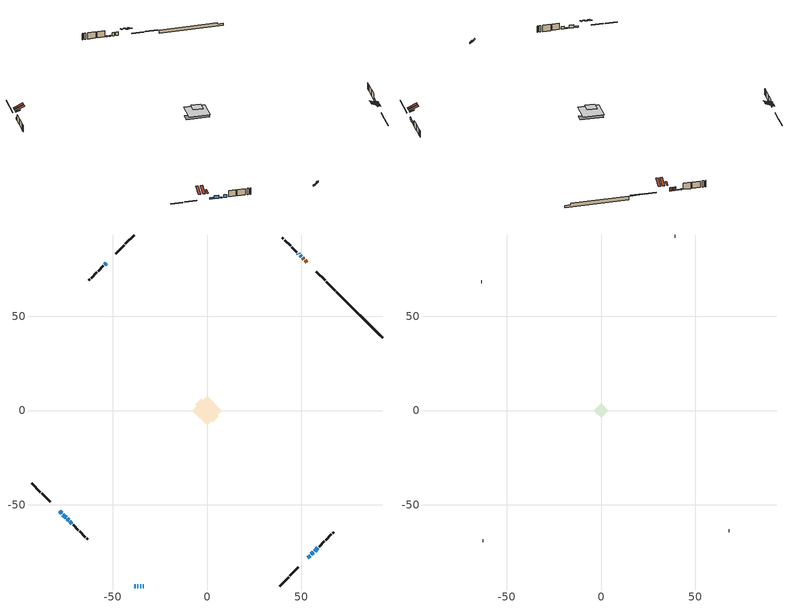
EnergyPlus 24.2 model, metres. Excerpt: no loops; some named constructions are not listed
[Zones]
conditioned space
 floor adiabatic (AdiabaticFloorConstruction): -7.94,0 0,7.94 7.94,0 0,-7.94 z1.68
 floor foundation (Slab1 construction): -6.11,2.93 -2.93,6.11 6.11,-2.93 2.93,-6.11 z-1.52
 wall outside (RimJoist1 construction): 38.58,-93.13 43.29,-88.42 / -93.13,-38.58 -88.42,-43.29 / -38.58,93.13 -43.29,88.42 / 68.05,63.66 63.33,68.38 z0.46:0.76
 wall outside (RimJoist2 construction): 43.95,-87.76 48.53,-83.18 / -87.76,-43.95 -83.18,-48.53 / -43.95,87.76 -48.53,83.18 / 62.68,69.03 58.1,73.61 z0.46:0.76
 wall outside (AdiabaticWallConstruction 1): 53.04,78.67 52.08,79.63 / 51.42,80.29 50.71,81 z0.46:2.49
 wall outside (AdiabaticWallConstruction): 53.58,-78.13 54.73,-76.98 / 55.39,-76.32 56.47,-75.24 / -72.82,-58.89 -71.66,-60.05 / 57.13,-74.59 58.85,-72.86 z0.46:1.98; -78.13,-53.58 -77.09,-54.63 z0.46:1.3; -38.58,-93.13 -37.81,-93.13 z0.46:1.38; -36.89,-93.13 -36.43,-93.13 / 48.71,83 48.39,83.32 z0.46:1.07; -76.43,-55.28 -74.81,-56.9 z0.46:2.16; -53.58,78.13 -54.34,77.37 / -35.5,-93.13 -35,-93.13 z0.46:1.68; 50.05,81.66 49.37,82.34 / -74.16,-57.55 -73.47,-58.24 z0.46:0.84; -34.07,-93.13 -33.57,-93.13 z0.46:1.35
 wall outside (Wall1 construction): 59.51,-72.2 62.26,-69.45 / -71.01,-60.7 -68.26,-63.46 / -54.99,76.72 -57.75,73.96 / 47.73,83.98 44.98,86.73 z0.46:4.12
 wall outside (Wall2 construction): 62.92,-68.79 66,-65.71 / -67.6,-64.11 -64.52,-67.19 / -58.4,73.31 -61.48,70.23 / 44.32,87.39 41.24,90.47 z0.46:4.12
 wall outside (Wall3 construction): 66.65,-65.06 67.21,-64.5 / -63.86,-67.85 -63.3,-68.41 / -62.14,69.57 -62.7,69.01 / 40.59,91.12 40.03,91.68 z0.46:4.12
 wall foundation (FoundationWall1 construction): 68.71,63,-1.52 68.71,63,0.46 90.69,41.02,0.46 90.69,41.02,-0.35 93.13,38.58,-0.35 93.13,38.58,-1.52
 window (WindowConstruction): 53.58,-78.13 54.73,-76.98 z0.46:1.98
 window (WindowConstruction 4): -78.13,-53.58 -77.09,-54.62 z0.46:1.3
 window (WindowConstruction 5): -38.58,-93.13 -37.82,-93.13 z0.46:1.37
 window (WindowConstruction 6): -36.89,-93.13 -36.43,-93.13 z0.46:1.07
 window (WindowConstruction 7): 55.39,-76.32 56.47,-75.24 z0.46:1.98
 window (WindowConstruction 8): -76.43,-55.28 -74.81,-56.9 z0.46:2.16
 window (WindowConstruction 9): -53.58,78.13 -54.34,77.37 z0.46:1.68
 window (WindowConstruction 12): 50.05,81.66 49.37,82.34 z0.46:0.84
 window (WindowConstruction 13): -74.16,-57.55 -73.47,-58.24 z0.46:0.84
 window (WindowConstruction 1): -72.82,-58.89 -71.67,-60.05 z0.46:1.98
 window (WindowConstruction 10): -35.5,-93.13 -35,-93.13 z0.46:1.68
 window (WindowConstruction 11): -34.07,-93.13 -33.57,-93.13 z0.46:1.35
 window (WindowConstruction 2): 48.71,83 48.39,83.32 z0.46:1.07
 window (WindowConstruction 3): 57.13,-74.58 58.85,-72.86 z0.46:1.98
 door (Door): 53.04,78.67 52.08,79.63 z0.46:2.49
 door (Door 1): 51.42,80.29 50.71,81 z0.46:2.49
 ceiling adiabatic (AdiabaticFloorConstruction): 0,-7.94 7.94,0 0,7.94 -7.94,0 z1.68
 roof outside (Roof2 construction): 51.81,-79.9,4.12 48.14,-76.23,6.28 47.14,-77.22,6.28 50.82,-80.9,4.12; -79.9,-51.81,4.12 -76.23,-48.14,6.28 -77.22,-47.14,6.28 -80.9,-50.82,4.12; -51.81,79.9,4.12 -48.14,76.23,6.28 -47.14,77.22,6.28 -50.82,80.9,4.12; 54.82,76.89,4.12 51.14,73.22,6.28 52.14,72.23,6.28 55.81,75.9,4.12
 roof outside (Roof3 construction): 52.93,-78.78,4.12 51.18,-77.04,4.94 50.72,-77.5,4.94 52.47,-79.24,4.12; -78.78,-52.93,4.12 -77.04,-51.18,4.94 -77.5,-50.72,4.94 -79.24,-52.47,4.12; -52.93,78.78,4.12 -51.18,77.04,4.94 -50.72,77.5,4.94 -52.47,79.24,4.12; 53.7,78.01,4.12 51.96,76.27,4.94 52.42,75.81,4.94 54.16,77.55,4.12
attic - vented
 floor to conditioned space (Floor1 construction Reversed): -3.74,0 0,3.74 3.74,0 0,-3.74 z4.12
 wall outside (Wall4 construction): 67.87,-63.84 68.01,-63.7 / -62.65,-69.06 -62.51,-69.2 / -63.36,68.35 -63.49,68.22 / 39.37,92.34 39.23,92.48 z0.46:4.12
 roof outside (Roof1 construction): 50.16,-81.55,4.12 46.56,-77.96,6.24 45.59,-78.93,6.24 49.19,-82.53,4.12; -81.55,-50.16,4.12 -77.96,-46.56,6.24 -78.93,-45.59,6.24 -82.53,-49.19,4.12; -50.16,81.55,4.12 -46.56,77.96,6.24 -45.59,78.93,6.24 -49.19,82.53,4.12; 56.47,75.24,4.12 52.87,71.65,6.24 53.85,70.67,6.24 57.44,74.27,4.12
[Material] Roughness=Rough; Thermal Absorptance=0.9
Name | Thickness {m} | Conductivity {W/m-K} | Density {kg/m3} | Specific Heat {J/kg-K} | Solar Absorptance | Visible Absorptance
ceiling stud and cavity | 0.1397 | 0.10883 | 65.682 | 1177.47 | 0.7 | 0.7
gypsum board | 0.0127 | 0.160291 | 801 | 837.4 | 0.6 | 0.6
[Construction]
Floor1 construction: ceiling stud and cavity, gypsum board
[EnergyManagementSystem:Program]
furnace_supply_fan_disaggregate_program: Set furnace_supply_fan_primary_htg = 0; If furnace_htg_coil_s > 0; Set furnace_supply_fan_primary_htg = furnace_supply_fan_s; EndIf
infil_program: Set p_m = 0.14; Set p_s = 0.22; Set s_m = 270; Set s_s = 370; Set z_m = 9.99744; Set z_s = 3.8523738865842057; Set f_t = (((s_m/z_m)^p_m)*((z_s/s_s)^p_s)); Set Tdiff = tin_s-tout_s; Set dT = @Abs Tdiff; Set c = 0.0705; Set Cs = 0.0844; Set Cw = 0.1502; Set n = 0.65; Set sft = (f_t*0.54); Set temp1 = ((c*Cw)*((sft*site_vw_s)^(2*n)))^2; Set Qinf = (((c*Cs*(dT^n))^2)+temp1)^0.5; Set Qinf = (@Max Qinf 0); Set mech_vent_house_fan_sensible_load_act = 0.0; Set mech_vent_house_fan_latent_load_act = 0.0; Set OASupInPb = out_pb_s; Set OASupInTemp = tout_s; Set OASupInW = out_wt_s; Set OASupRho = (@RhoAirFnPbTdbW OASupInPb OASupInTemp OASupInW); Set OASupCp = (@CpAirFnW OASupInW); Set OASupInEnth = (@HFnTdbW OASupInTemp OASupInW); Set ZoneTemp = tin_s; Set ZoneW = win_s; Set ZoneCp = (@CpAirFnW ZoneW); Set ZoneAirEnth = (@HFnTdbW ZoneTemp ZoneW); Set mech_vent_house_fan_cfis_act = 0.0; Set QWHV_cfis_sup = 0.0; Set QWHV_cfis_suppl_sup = 0.0; Set QWHV_cfis_suppl_exh = 0.0; Set Qrange = 0; Set Qbath = 0; Set Qdryer = 0; Set Qdryer = Qdryer + 0.00308 * clothes_dryer_exhaust_0_sch_s; Set QWHV_sup = 0.0; Set QWHV_exh = 0.0; Set Qsupply = QWHV_sup + QWHV_cfis_sup + QWHV_cfis_suppl_sup; Set Qexhaust = Qrange + Qbath + Qdryer + QWHV_exh + QWHV_cfis_suppl_exh; Set Qfan = (@Max Qexhaust Qsupply); Set Qducts = 0; If Qducts < 0; Set Qsupply = Qsupply - Qducts; Else; Set Qexhaust = Qexhaust + Qducts; EndIf; Set Qfan_with_ducts = (@Max Qexhaust Qsupply); Set Qimb = (@Abs (Qsupply - Qexhaust)); If Qinf + Qimb > 0; Set Qtot = Qfan_with_ducts + (Qinf^2) / (Qinf + Qimb); Else; Set Qtot = Qfan_with_ducts; EndIf; Set Qinf_adj = Qtot - Qfan; Set infil_flow_act = Qinf_adj; Set infil_program_Qinf = Qinf_adj; Set infil_program_Qfan = Qfan; Set Qload = Qfan; Set Effectiveness_Sens = 0.0; Set Effectiveness_Lat = 0.0; Set Fan_MFR = Qload * OASupRho; Set ZoneInEnth = OASupInEnth; Set ZoneInTemp = OASupInTemp; Set FanTotalToCond = Fan_MFR * (ZoneInEnth - ZoneAirEnth); Set FanSensToCond = Fan_MFR * ZoneCp * (ZoneInTemp - ZoneTemp); Set FanLatToCond = FanTotalToCond - FanSensToCond; Set mech_vent_house_fan_sensible_load_act = mech_vent_house_fan_sensible_load_act + FanSensToCond; Set mech_vent_house_fan_latent_load_act = mech_vent_house_fan_latent_load_act + FanLatToCond
natural_vent_program: Set Tin = tin_s; Set Tout = tout_s; Set Wout = out_wt_s; Set Pbar = out_pb_s; Set Phiout = (@RhFnTdbWPb Tout Wout Pbar); Set MaxHR = 0.0115; Set Tnvsp = (htg_sp_s + clg_sp_s) / 2; Set NVavail = natural_vent_s; Set ClgSsnAvail = cool_season; Set Qnv = 0; Set Qwhf = 0; Set whole_house_fan_mix_act = 0; Set whole_house_fan_act = 0; If ((Wout < MaxHR) && (Tin > Tout) && (Tin > Tnvsp) && (ClgSsnAvail > 0)); Set WHF_Flow = 0; Set Adj = (Tin-Tnvsp)/(Tin-Tout); Set Adj = (@Min Adj 1); Set Adj = (@Max Adj 0); If (WHF_Flow > 0); Set Qwhf = WHF_Flow*Adj; Set whole_house_fan_mix_act = WHF_Flow*Adj; Set WHF_W = 0; Set whole_house_fan_act = WHF_W*Adj; ElseIf (NVavail > 0); Set NVArea = 0.0; Set Cs = 0.00014169240895113084; Set Cw = 2.786566536180926e-05; Set Tdiff = Tin-Tout; Set dT = (@Abs Tdiff); Set Vwind = site_vw_s; Set SGNV = NVArea*Adj*((((Cs*dT)+(Cw*(Vwind^2)))^0.5)/1000); Set MaxNV = 2.3055560763624965; Set Qnv = (@Min SGNV MaxNV); EndIf; EndIf; Set natural_vent_flow_act = Qnv; Set whole_house_fan_flow_act = Qwhf; Set natural_vent_program_Qnv = Qnv; Set natural_vent_program_Qwhf = Qwhf
total_airflows_program: Set total_infil_flow_rate = 0; Set total_mechvent_flow_rate = 0; Set total_natvent_flow_rate = 0; Set total_whf_flow_rate = 0; Set total_infil_flow_rate = total_infil_flow_rate + (infil_program_Qinf * 1); Set total_mechvent_flow_rate = total_mechvent_flow_rate + (infil_program_Qfan * 1); Set total_natvent_flow_rate = total_natvent_flow_rate + (natural_vent_program_Qnv * 1); Set total_whf_flow_rate = total_whf_flow_rate + (natural_vent_program_Qwhf * 1)
total_loads_program: Set loads_htg_tot = 0; Set loads_clg_tot = 0; If htg_load_cond > 0; Set loads_htg_tot = loads_htg_tot + (htg_load_cond - clg_load_cond) * 1.0; EndIf; Set loads_htg_tot = (@Max loads_htg_tot 0); If clg_load_cond > 0; Set loads_clg_tot = loads_clg_tot + (clg_load_cond - htg_load_cond) * 0.0; EndIf; Set loads_clg_tot = (@Max loads_clg_tot 0)
unit_heater_supply_fan_disaggregate_program: Set unit_heater_supply_fan_primary_htg = 0; If unit_heater_htg_coil_s > 0; Set unit_heater_supply_fan_primary_htg = unit_heater_supply_fan_s; EndIf
unmet_hours_program: Set htg_unmet_hours = 0; Set clg_unmet_hours = 0; Set unit_htg_unmet_hours = 0; If ((DayOfYear >= 1) && (DayOfYear <= 365)); Set unit_htg_unmet_hours = unit_htg_unmet_hours + conditioned_space_htg_unmet_s; If unit_htg_unmet_hours > htg_unmet_hours; Set htg_unmet_hours = unit_htg_unmet_hours; EndIf; EndIf
water_heater_EC_adj: If WarmupFlag == 0; Set dhw_e_cons = water_heater_energy + water_heater_on_cycle_parasitic + water_heater_off_cycle_parasitic; Set water_heater_ec_adj_act = 0.0 * dhw_e_cons / 1; EndIf
[EnergyManagementSystem:ProgramCallingManager]
component_loads_program_calling_manager: EndOfZoneTimestepAfterZoneReporting; component_loads_program
fridge_schedule_program_calling_manager: BeginZoneTimestepAfterInitHeatBalance; fridge_schedule_program
furnace_supply_fan_disaggregate_program_calling_manager: EndOfSystemTimestepBeforeHVACReporting; furnace_supply_fan_disaggregate_program
infil_program_calling_manager: BeginZoneTimestepAfterInitHeatBalance; infil_program
natural_vent_program_calling_manager: BeginZoneTimestepAfterInitHeatBalance; natural_vent_program
total_airflows_program_calling_manager: EndOfZoneTimestepAfterZoneReporting; total_airflows_program
total_loads_program_calling_manager: EndOfZoneTimestepAfterZoneReporting; total_loads_program
unit_heater_supply_fan_disaggregate_program_calling_manager: EndOfSystemTimestepBeforeHVACReporting; unit_heater_supply_fan_disaggregate_program
unmet_hours_program_calling_manager: EndOfZoneTimestepBeforeZoneReporting; unmet_hours_program
water_heater_EC_adj_ProgramManager: EndOfSystemTimestepBeforeHVACReporting; water_heater_EC_adj
[EnergyManagementSystem:OutputVariable] Type of Data in Variable=Summed
Name | EMS Variable | Update Frequency | EMS Program or Subroutine | Units
furnace supply fan disaggregate htg primary | furnace_supply_fan_primary_htg | SystemTimestep | furnace_supply_fan_disaggregate_program | J
unit heater supply fan disaggregate htg primary | unit_heater_supply_fan_primary_htg | SystemTimestep | unit_heater_supply_fan_disaggregate_program | J
loads_htg_tot_peakload_outvar; loads_htg_tot_annual_outvar; Energy Management System Output Variable 1; Energy Management System Output Variable 45 | loads_htg_tot | ZoneTimestep | total_loads_program | J
loads_clg_tot_peakload_outvar; loads_clg_tot_annual_outvar; Energy Management System Output Variable 2; Energy Management System Output Variable 46 | loads_clg_tot | ZoneTimestep | total_loads_program | J
htg_unmet_hours_annual_outvar; Energy Management System Output Variable 3 | htg_unmet_hours | ZoneTimestep | unmet_hours_program | hr
clg_unmet_hours_annual_outvar; Energy Management System Output Variable 4 | clg_unmet_hours | ZoneTimestep | unmet_hours_program | hr
loads_htg_roofs_annual_outvar; Energy Management System Output Variable 5 | loads_htg_roofs | ZoneTimestep | component_loads_program | J
loads_htg_ceilings_annual_outvar; Energy Management System Output Variable 6 | loads_htg_ceilings | ZoneTimestep | component_loads_program | J
loads_htg_walls_annual_outvar; Energy Management System Output Variable 7 | loads_htg_walls | ZoneTimestep | component_loads_program | J
loads_htg_rim_joists_annual_outvar; Energy Management System Output Variable 8 | loads_htg_rim_joists | ZoneTimestep | component_loads_program | J
loads_htg_foundation_walls_annual_outvar; Energy Management System Output Variable 9 | loads_htg_foundation_walls | ZoneTimestep | component_loads_program | J
loads_htg_doors_annual_outvar; Energy Management System Output Variable 10 | loads_htg_doors | ZoneTimestep | component_loads_program | J
loads_htg_windows_conduction_annual_outvar; Energy Management System Output Variable 11 | loads_htg_windows_conduction | ZoneTimestep | component_loads_program | J
loads_htg_windows_solar_annual_outvar; Energy Management System Output Variable 12 | loads_htg_windows_solar | ZoneTimestep | component_loads_program | J
loads_htg_skylights_conduction_annual_outvar; Energy Management System Output Variable 13 | loads_htg_skylights_conduction | ZoneTimestep | component_loads_program | J
loads_htg_skylights_solar_annual_outvar; Energy Management System Output Variable 14 | loads_htg_skylights_solar | ZoneTimestep | component_loads_program | J
loads_htg_floors_annual_outvar; Energy Management System Output Variable 15 | loads_htg_floors | ZoneTimestep | component_loads_program | J
loads_htg_slabs_annual_outvar; Energy Management System Output Variable 16 | loads_htg_slabs | ZoneTimestep | component_loads_program | J
loads_htg_internal_mass_annual_outvar; Energy Management System Output Variable 17 | loads_htg_internal_mass | ZoneTimestep | component_loads_program | J
loads_htg_infil_annual_outvar; Energy Management System Output Variable 18 | loads_htg_infil | ZoneTimestep | component_loads_program | J
loads_htg_natvent_annual_outvar; Energy Management System Output Variable 19 | loads_htg_natvent | ZoneTimestep | component_loads_program | J
loads_htg_mechvent_annual_outvar; Energy Management System Output Variable 20 | loads_htg_mechvent | ZoneTimestep | component_loads_program | J
loads_htg_whf_annual_outvar; Energy Management System Output Variable 21 | loads_htg_whf | ZoneTimestep | component_loads_program | J
loads_htg_ducts_annual_outvar; Energy Management System Output Variable 22 | loads_htg_ducts | ZoneTimestep | component_loads_program | J
loads_htg_intgains_annual_outvar; Energy Management System Output Variable 23 | loads_htg_intgains | ZoneTimestep | component_loads_program | J
loads_htg_lighting_annual_outvar; Energy Management System Output Variable 24 | loads_htg_lighting | ZoneTimestep | component_loads_program | J
loads_clg_roofs_annual_outvar; Energy Management System Output Variable 25 | loads_clg_roofs | ZoneTimestep | component_loads_program | J
loads_clg_ceilings_annual_outvar; Energy Management System Output Variable 26 | loads_clg_ceilings | ZoneTimestep | component_loads_program | J
loads_clg_walls_annual_outvar; Energy Management System Output Variable 27 | loads_clg_walls | ZoneTimestep | component_loads_program | J
loads_clg_rim_joists_annual_outvar; Energy Management System Output Variable 28 | loads_clg_rim_joists | ZoneTimestep | component_loads_program | J
loads_clg_foundation_walls_annual_outvar; Energy Management System Output Variable 29 | loads_clg_foundation_walls | ZoneTimestep | component_loads_program | J
loads_clg_doors_annual_outvar; Energy Management System Output Variable 30 | loads_clg_doors | ZoneTimestep | component_loads_program | J
loads_clg_windows_conduction_annual_outvar; Energy Management System Output Variable 31 | loads_clg_windows_conduction | ZoneTimestep | component_loads_program | J
loads_clg_windows_solar_annual_outvar; Energy Management System Output Variable 32 | loads_clg_windows_solar | ZoneTimestep | component_loads_program | J
loads_clg_skylights_conduction_annual_outvar; Energy Management System Output Variable 33 | loads_clg_skylights_conduction | ZoneTimestep | component_loads_program | J
loads_clg_skylights_solar_annual_outvar; Energy Management System Output Variable 34 | loads_clg_skylights_solar | ZoneTimestep | component_loads_program | J
loads_clg_floors_annual_outvar; Energy Management System Output Variable 35 | loads_clg_floors | ZoneTimestep | component_loads_program | J
loads_clg_slabs_annual_outvar; Energy Management System Output Variable 36 | loads_clg_slabs | ZoneTimestep | component_loads_program | J
loads_clg_internal_mass_annual_outvar; Energy Management System Output Variable 37 | loads_clg_internal_mass | ZoneTimestep | component_loads_program | J
loads_clg_infil_annual_outvar; Energy Management System Output Variable 38 | loads_clg_infil | ZoneTimestep | component_loads_program | J
loads_clg_natvent_annual_outvar; Energy Management System Output Variable 39 | loads_clg_natvent | ZoneTimestep | component_loads_program | J
loads_clg_mechvent_annual_outvar; Energy Management System Output Variable 40 | loads_clg_mechvent | ZoneTimestep | component_loads_program | J
loads_clg_whf_annual_outvar; Energy Management System Output Variable 41 | loads_clg_whf | ZoneTimestep | component_loads_program | J
loads_clg_ducts_annual_outvar; Energy Management System Output Variable 42 | loads_clg_ducts | ZoneTimestep | component_loads_program | J
loads_clg_intgains_annual_outvar; Energy Management System Output Variable 43 | loads_clg_intgains | ZoneTimestep | component_loads_program | J
loads_clg_lighting_annual_outvar; Energy Management System Output Variable 44 | loads_clg_lighting | ZoneTimestep | component_loads_program | J
[Schedule:Day:Interval]
interior lighting schedule day: No, 01:00, 0.108182, 04:00, 0.0901515, 05:00, 0.0991667, 06:00, 0.162273, 07:00, 0.270455, 08:00, 0.342576, 10:00, 0.369621, 11:00, 0.351591, 12:00, 0.333561, 13:00, 0.324545, 14:00, 0.31553, 15:00, 0.333561, 16:00, 0.369621, 17:00, 0.450758, 18:00, 0.585985, 19:00, 0.775303, 20:00, 0.955606, 21:00, 0.991667, 22:00, 0.712197, 23:00, 0.360606, 24:00, 0.162273
interior lighting schedule day 1: No, 01:00, 0.100909, 04:00, 0.0840909, 05:00, 0.0925, 06:00, 0.151364, 07:00, 0.252273, 08:00, 0.319545, 10:00, 0.344773, 11:00, 0.327955, 12:00, 0.311136, 13:00, 0.302727, 14:00, 0.294318, 15:00, 0.311136, 16:00, 0.344773, 17:00, 0.420455, 18:00, 0.546591, 19:00, 0.723182, 20:00, 0.891364, 21:00, 0.925, 22:00, 0.664318, 23:00, 0.336364, 24:00, 0.151364
interior lighting schedule day 2: No, 01:00, 0.0927273, 04:00, 0.0772727, 05:00, 0.085, 06:00, 0.139091, 07:00, 0.231818, 08:00, 0.293636, 10:00, 0.316818, 11:00, 0.301364, 12:00, 0.285909, 13:00, 0.278182, 14:00, 0.270455, 15:00, 0.285909, 16:00, 0.316818, 17:00, 0.386364, 18:00, 0.502273, 19:00, 0.664545, 20:00, 0.819091, 21:00, 0.85, 22:00, 0.610455, 23:00, 0.309091, 24:00, 0.139091
interior lighting schedule day 3: No, 01:00, 0.0845455, 04:00, 0.0704545, 05:00, 0.0775, 06:00, 0.126818, 07:00, 0.211364, 08:00, 0.267727, 10:00, 0.288864, 11:00, 0.274773, 12:00, 0.260682, 13:00, 0.253636, 14:00, 0.246591, 15:00, 0.260682, 16:00, 0.288864, 17:00, 0.352273, 18:00, 0.457955, 19:00, 0.605909, 20:00, 0.746818, 21:00, 0.775, 22:00, 0.556591, 23:00, 0.281818, 24:00, 0.126818
interior lighting schedule day 4: No, 01:00, 0.0763636, 04:00, 0.0636364, 05:00, 0.07, 06:00, 0.114545, 07:00, 0.190909, 08:00, 0.241818, 10:00, 0.260909, 11:00, 0.248182, 12:00, 0.235455, 13:00, 0.229091, 14:00, 0.222727, 15:00, 0.235455, 16:00, 0.260909, 17:00, 0.318182, 18:00, 0.413636, 19:00, 0.547273, 20:00, 0.674545, 21:00, 0.7, 22:00, 0.502727, 23:00, 0.254545, 24:00, 0.114545
interior lighting schedule day 5: No, 01:00, 0.0727273, 04:00, 0.0606061, 05:00, 0.0666667, 06:00, 0.109091, 07:00, 0.181818, 08:00, 0.230303, 10:00, 0.248485, 11:00, 0.236364, 12:00, 0.224242, 13:00, 0.218182, 14:00, 0.212121, 15:00, 0.224242, 16:00, 0.248485, 17:00, 0.30303, 18:00, 0.393939, 19:00, 0.521212, 20:00, 0.642424, 21:00, 0.666667, 22:00, 0.478788, 23:00, 0.242424, 24:00, 0.109091
interior lighting schedule day 6: No, 01:00, 0.0745455, 04:00, 0.0621212, 05:00, 0.0683333, 06:00, 0.111818, 07:00, 0.186364, 08:00, 0.236061, 10:00, 0.254697, 11:00, 0.242273, 12:00, 0.229848, 13:00, 0.223636, 14:00, 0.217424, 15:00, 0.229848, 16:00, 0.254697, 17:00, 0.310606, 18:00, 0.403788, 19:00, 0.534242, 20:00, 0.658485, 21:00, 0.683333, 22:00, 0.490758, 23:00, 0.248485, 24:00, 0.111818
interior lighting schedule day 7: No, 01:00, 0.08, 04:00, 0.0666667, 05:00, 0.0733333, 06:00, 0.12, 07:00, 0.2, 08:00, 0.253333, 10:00, 0.273333, 11:00, 0.26, 12:00, 0.246667, 13:00, 0.24, 14:00, 0.233333, 15:00, 0.246667, 16:00, 0.273333, 17:00, 0.333333, 18:00, 0.433333, 19:00, 0.573333, 20:00, 0.706667, 21:00, 0.733333, 22:00, 0.526667, 23:00, 0.266667, 24:00, 0.12
interior lighting schedule day 8: No, 01:00, 0.0890909, 04:00, 0.0742424, 05:00, 0.0816667, 06:00, 0.133636, 07:00, 0.222727, 08:00, 0.282121, 10:00, 0.304394, 11:00, 0.289545, 12:00, 0.274697, 13:00, 0.267273, 14:00, 0.259848, 15:00, 0.274697, 16:00, 0.304394, 17:00, 0.371212, 18:00, 0.482576, 19:00, 0.638485, 20:00, 0.78697, 21:00, 0.816667, 22:00, 0.586515, 23:00, 0.29697, 24:00, 0.133636
interior lighting schedule day 9: No, 01:00, 0.0972727, 04:00, 0.0810606, 05:00, 0.0891667, 06:00, 0.145909, 07:00, 0.243182, 08:00, 0.30803, 10:00, 0.332348, 11:00, 0.316136, 12:00, 0.299924, 13:00, 0.291818, 14:00, 0.283712, 15:00, 0.299924, 16:00, 0.332348, 17:00, 0.405303, 18:00, 0.526894, 19:00, 0.697121, 20:00, 0.859242, 21:00, 0.891667, 22:00, 0.640379, 23:00, 0.324242, 24:00, 0.145909
interior lighting schedule day 10: No, 01:00, 0.105455, 04:00, 0.0878788, 05:00, 0.0966667, 06:00, 0.158182, 07:00, 0.263636, 08:00, 0.333939, 10:00, 0.360303, 11:00, 0.342727, 12:00, 0.325152, 13:00, 0.316364, 14:00, 0.307576, 15:00, 0.325152, 16:00, 0.360303, 17:00, 0.439394, 18:00, 0.571212, 19:00, 0.755758, 20:00, 0.931515, 21:00, 0.966667, 22:00, 0.694242, 23:00, 0.351515, 24:00, 0.158182
interior lighting schedule day 11: No, 01:00, 0.109091, 04:00, 0.0909091, 05:00, 0.1, 06:00, 0.163636, 07:00, 0.272727, 08:00, 0.345455, 10:00, 0.372727, 11:00, 0.354545, 12:00, 0.336364, 13:00, 0.327273, 14:00, 0.318182, 15:00, 0.336364, 16:00, 0.372727, 17:00, 0.454545, 18:00, 0.590909, 19:00, 0.781818, 20:00, 0.963636, 21:00, 1, 22:00, 0.718182, 23:00, 0.363636, 24:00, 0.163636
interior lighting schedule default day; occupants schedule default day; clothes dryer schedule default day; cooking range schedule default day; misc plug loads schedule default day; general water use schedule default day; clothes dryer exhaust 0 schedule default day; cooling season schedule day; cooling season schedule day 2; cooling season schedule default day; exterior lighting schedule default day; natural vent schedule default day: No, 24:00, 0
occupants schedule day: No, 05:00, 0.426829, 06:00, 0.719512, 07:00, 1, 08:00, 0.670732, 09:00, 0.329268, 14:00, 0.170732, 15:00, 0.231707, 16:00, 0.329268, 17:00, 0.5, 18:00, 0.670732, 19:00, 0.829268, 21:00, 1, 22:00, 0.853659, 23:00, 0.646341, 24:00, 0.426829
clothes dryer schedule day; clothes dryer exhaust 0 schedule day: No, 01:00, 0.123457, 02:00, 0.0740741, 03:00, 0.0493827, 04:00, 0.0246914, 05:00, 0.0493827, 06:00, 0.0740741, 07:00, 0.197531, 08:00, 0.395062, 09:00, 0.592593, 10:00, 0.839506, 11:00, 0.962963, 12:00, 1, 13:00, 0.91358, 14:00, 0.82716, 15:00, 0.716049, 16:00, 0.753086, 17:00, 0.679012, 18:00, 0.666667, 20:00, 0.62963, 21:00, 0.641975, 22:00, 0.666667, 23:00, 0.54321, 24:00, 0.296296
cooking range schedule day: No, 05:00, 0.0597015, 06:00, 0.11194, 07:00, 0.171642, 08:00, 0.291045, 11:00, 0.343284, 12:00, 0.402985, 13:00, 0.462687, 14:00, 0.343284, 15:00, 0.291045, 16:00, 0.402985, 17:00, 0.567164, 18:00, 1, 19:00, 0.850746, 20:00, 0.432836, 21:00, 0.291045, 22:00, 0.231343, 23:00, 0.171642, 24:00, 0.11194
misc plug loads schedule day: No, 06:00, 0.705882, 07:00, 0.745098, 08:00, 0.803922, 15:00, 0.823529, 16:00, 0.862745, 17:00, 0.921569, 18:00, 0.980392, 19:00, 1, 20:00, 0.980392, 21:00, 0.941176, 22:00, 0.862745, 23:00, 0.784314, 24:00, 0.72549
general water use schedule day: No, 01:00, 0.315068, 03:00, 0.287671, 04:00, 0.342466, 05:00, 0.369863, 06:00, 0.520548, 07:00, 0.60274, 08:00, 0.534247, 10:00, 0.506849, 11:00, 0.465753, 14:00, 0.479452, 15:00, 0.534247, 16:00, 0.589041, 17:00, 0.69863, 18:00, 0.876712, 19:00, 0.890411, 20:00, 0.986301, 21:00, 1, 22:00, 0.863014, 23:00, 0.616438, 24:00, 0.465753
cooling season schedule day 1: No, 24:00, 1
exterior lighting schedule day: No, 01:00, 0.566667, 03:00, 0.524167, 05:00, 0.495833, 06:00, 0.5525, 07:00, 0.623333, 08:00, 0.580833, 09:00, 0.439167, 10:00, 0.354167, 12:00, 0.34, 13:00, 0.354167, 14:00, 0.396667, 15:00, 0.425, 16:00, 0.495833, 17:00, 0.623333, 18:00, 0.793333, 19:00, 0.906667, 20:00, 0.963333, 21:00, 0.991667, 22:00, 0.920833, 23:00, 0.793333, 24:00, 0.665833
exterior lighting schedule day 1: No, 01:00, 0.528571, 03:00, 0.488929, 05:00, 0.4625, 06:00, 0.515357, 07:00, 0.581429, 08:00, 0.541786, 09:00, 0.409643, 10:00, 0.330357, 12:00, 0.317143, 13:00, 0.330357, 14:00, 0.37, 15:00, 0.396429, 16:00, 0.4625, 17:00, 0.581429, 18:00, 0.74, 19:00, 0.845714, 20:00, 0.898571, 21:00, 0.925, 22:00, 0.858929, 23:00, 0.74, 24:00, 0.621071
exterior lighting schedule day 10: No, 01:00, 0.552381, 03:00, 0.510952, 05:00, 0.483333, 06:00, 0.538571, 07:00, 0.607619, 08:00, 0.56619, 09:00, 0.428095, 10:00, 0.345238, 12:00, 0.331429, 13:00, 0.345238, 14:00, 0.386667, 15:00, 0.414286, 16:00, 0.483333, 17:00, 0.607619, 18:00, 0.773333, 19:00, 0.88381, 20:00, 0.939048, 21:00, 0.966667, 22:00, 0.897619, 23:00, 0.773333, 24:00, 0.649048
exterior lighting schedule day 11: No, 01:00, 0.571429, 03:00, 0.528571, 05:00, 0.5, 06:00, 0.557143, 07:00, 0.628571, 08:00, 0.585714, 09:00, 0.442857, 10:00, 0.357143, 12:00, 0.342857, 13:00, 0.357143, 14:00, 0.4, 15:00, 0.428571, 16:00, 0.5, 17:00, 0.628571, 18:00, 0.8, 19:00, 0.914286, 20:00, 0.971429, 21:00, 1, 22:00, 0.928571, 23:00, 0.8, 24:00, 0.671429
exterior lighting schedule day 2: No, 01:00, 0.485714, 03:00, 0.449286, 05:00, 0.425, 06:00, 0.473571, 07:00, 0.534286, 08:00, 0.497857, 09:00, 0.376429, 10:00, 0.303571, 12:00, 0.291429, 13:00, 0.303571, 14:00, 0.34, 15:00, 0.364286, 16:00, 0.425, 17:00, 0.534286, 18:00, 0.68, 19:00, 0.777143, 20:00, 0.825714, 21:00, 0.85, 22:00, 0.789286, 23:00, 0.68, 24:00, 0.570714
exterior lighting schedule day 3: No, 01:00, 0.442857, 03:00, 0.409643, 05:00, 0.3875, 06:00, 0.431786, 07:00, 0.487143, 08:00, 0.453929, 09:00, 0.343214, 10:00, 0.276786, 12:00, 0.265714, 13:00, 0.276786, 14:00, 0.31, 15:00, 0.332143, 16:00, 0.3875, 17:00, 0.487143, 18:00, 0.62, 19:00, 0.708571, 20:00, 0.752857, 21:00, 0.775, 22:00, 0.719643, 23:00, 0.62, 24:00, 0.520357
exterior lighting schedule day 4: No, 01:00, 0.4, 03:00, 0.37, 05:00, 0.35, 06:00, 0.39, 07:00, 0.44, 08:00, 0.41, 09:00, 0.31, 10:00, 0.25, 12:00, 0.24, 13:00, 0.25, 14:00, 0.28, 15:00, 0.3, 16:00, 0.35, 17:00, 0.44, 18:00, 0.56, 19:00, 0.64, 20:00, 0.68, 21:00, 0.7, 22:00, 0.65, 23:00, 0.56, 24:00, 0.47
exterior lighting schedule day 5: No, 01:00, 0.380952, 03:00, 0.352381, 05:00, 0.333333, 06:00, 0.371429, 07:00, 0.419048, 08:00, 0.390476, 09:00, 0.295238, 10:00, 0.238095, 12:00, 0.228571, 13:00, 0.238095, 14:00, 0.266667, 15:00, 0.285714, 16:00, 0.333333, 17:00, 0.419048, 18:00, 0.533333, 19:00, 0.609524, 20:00, 0.647619, 21:00, 0.666667, 22:00, 0.619048, 23:00, 0.533333, 24:00, 0.447619
exterior lighting schedule day 6: No, 01:00, 0.390476, 03:00, 0.36119, 05:00, 0.341667, 06:00, 0.380714, 07:00, 0.429524, 08:00, 0.400238, 09:00, 0.302619, 10:00, 0.244048, 12:00, 0.234286, 13:00, 0.244048, 14:00, 0.273333, 15:00, 0.292857, 16:00, 0.341667, 17:00, 0.429524, 18:00, 0.546667, 19:00, 0.624762, 20:00, 0.66381, 21:00, 0.683333, 22:00, 0.634524, 23:00, 0.546667, 24:00, 0.45881
exterior lighting schedule day 7: No, 01:00, 0.419048, 03:00, 0.387619, 05:00, 0.366667, 06:00, 0.408571, 07:00, 0.460952, 08:00, 0.429524, 09:00, 0.324762, 10:00, 0.261905, 12:00, 0.251429, 13:00, 0.261905, 14:00, 0.293333, 15:00, 0.314286, 16:00, 0.366667, 17:00, 0.460952, 18:00, 0.586667, 19:00, 0.670476, 20:00, 0.712381, 21:00, 0.733333, 22:00, 0.680952, 23:00, 0.586667, 24:00, 0.492381
exterior lighting schedule day 8: No, 01:00, 0.466667, 03:00, 0.431667, 05:00, 0.408333, 06:00, 0.455, 07:00, 0.513333, 08:00, 0.478333, 09:00, 0.361667, 10:00, 0.291667, 12:00, 0.28, 13:00, 0.291667, 14:00, 0.326667, 15:00, 0.35, 16:00, 0.408333, 17:00, 0.513333, 18:00, 0.653333, 19:00, 0.746667, 20:00, 0.793333, 21:00, 0.816667, 22:00, 0.758333, 23:00, 0.653333, 24:00, 0.548333
exterior lighting schedule day 9: No, 01:00, 0.509524, 03:00, 0.47131, 05:00, 0.445833, 06:00, 0.496786, 07:00, 0.560476, 08:00, 0.522262, 09:00, 0.394881, 10:00, 0.318452, 12:00, 0.305714, 13:00, 0.318452, 14:00, 0.356667, 15:00, 0.382143, 16:00, 0.445833, 17:00, 0.560476, 18:00, 0.713333, 19:00, 0.815238, 20:00, 0.86619, 21:00, 0.891667, 22:00, 0.827976, 23:00, 0.713333, 24:00, 0.59869
[Schedule:Week:Daily]
clothes dryer exhaust 0 schedule Week Rule - Jan1-Dec31: clothes dryer exhaust 0 schedule day, clothes dryer exhaust 0 schedule day, clothes dryer exhaust 0 schedule day, clothes dryer exhaust 0 schedule day, clothes dryer exhaust 0 schedule day, clothes dryer exhaust 0 schedule day, clothes dryer exhaust 0 schedule day, clothes dryer exhaust 0 schedule default day, clothes dryer exhaust 0 schedule default day, clothes dryer exhaust 0 schedule default day, clothes dryer exhaust 0 schedule default day, clothes dryer exhaust 0 schedule default day
cooling season schedule Week Rule - Jan1-May26: cooling season schedule day, cooling season schedule day, cooling season schedule day, cooling season schedule day, cooling season schedule day, cooling season schedule day, cooling season schedule day, cooling season schedule default day, cooling season schedule default day, cooling season schedule default day, cooling season schedule default day, cooling season schedule default day
cooling season schedule Week Rule - May27-Jun2: cooling season schedule day, cooling season schedule day, cooling season schedule day, cooling season schedule day, cooling season schedule day, cooling season schedule day 1, cooling season schedule day 1, cooling season schedule default day, cooling season schedule default day, cooling season schedule default day, cooling season schedule default day, cooling season schedule default day
cooling season schedule Week Rule - Jun3-Aug25: cooling season schedule day 1, cooling season schedule day 1, cooling season schedule day 1, cooling season schedule day 1, cooling season schedule day 1, cooling season schedule day 1, cooling season schedule day 1, cooling season schedule default day, cooling season schedule default day, cooling season schedule default day, cooling season schedule default day, cooling season schedule default day
cooling season schedule Week Rule - Aug26-Sep1: cooling season schedule day 1, cooling season schedule day 1, cooling season schedule day 1, cooling season schedule day 1, cooling season schedule day 1, cooling season schedule day 1, cooling season schedule day 2, cooling season schedule default day, cooling season schedule default day, cooling season schedule default day, cooling season schedule default day, cooling season schedule default day
cooling season schedule Week Rule - Sep2-Dec31: cooling season schedule day 2, cooling season schedule day 2, cooling season schedule day 2, cooling season schedule day 2, cooling season schedule day 2, cooling season schedule day 2, cooling season schedule day 2, cooling season schedule default day, cooling season schedule default day, cooling season schedule default day, cooling season schedule default day, cooling season schedule default day
exterior lighting schedule Week Rule - Sep30-Oct6: exterior lighting schedule day 8, exterior lighting schedule day 9, exterior lighting schedule day 9, exterior lighting schedule day 9, exterior lighting schedule day 9, exterior lighting schedule day 9, exterior lighting schedule day 9, exterior lighting schedule default day, exterior lighting schedule default day, exterior lighting schedule default day, exterior lighting schedule default day, exterior lighting schedule default day
exterior lighting schedule Week Rule - Oct7-Oct27: exterior lighting schedule day 9, exterior lighting schedule day 9, exterior lighting schedule day 9, exterior lighting schedule day 9, exterior lighting schedule day 9, exterior lighting schedule day 9, exterior lighting schedule day 9, exterior lighting schedule default day, exterior lighting schedule default day, exterior lighting schedule default day, exterior lighting schedule default day, exterior lighting schedule default day
exterior lighting schedule Week Rule - Oct28-Nov3: exterior lighting schedule day 9, exterior lighting schedule day 9, exterior lighting schedule day 9, exterior lighting schedule day 9, exterior lighting schedule day 10, exterior lighting schedule day 10, exterior lighting schedule day 10, exterior lighting schedule default day, exterior lighting schedule default day, exterior lighting schedule default day, exterior lighting schedule default day, exterior lighting schedule default day
exterior lighting schedule Week Rule - Nov4-Nov24: exterior lighting schedule day 10, exterior lighting schedule day 10, exterior lighting schedule day 10, exterior lighting schedule day 10, exterior lighting schedule day 10, exterior lighting schedule day 10, exterior lighting schedule day 10, exterior lighting schedule default day, exterior lighting schedule default day, exterior lighting schedule default day, exterior lighting schedule default day, exterior lighting schedule default day
exterior lighting schedule Week Rule - Nov25-Dec1: exterior lighting schedule day 10, exterior lighting schedule day 10, exterior lighting schedule day 10, exterior lighting schedule day 10, exterior lighting schedule day 10, exterior lighting schedule day 10, exterior lighting schedule day 11, exterior lighting schedule default day, exterior lighting schedule default day, exterior lighting schedule default day, exterior lighting schedule default day, exterior lighting schedule default day
exterior lighting schedule Week Rule - Dec2-Dec31: exterior lighting schedule day 11, exterior lighting schedule day 11, exterior lighting schedule day 11, exterior lighting schedule day 11, exterior lighting schedule day 11, exterior lighting schedule day 11, exterior lighting schedule day 11, exterior lighting schedule default day, exterior lighting schedule default day, exterior lighting schedule default day, exterior lighting schedule default day, exterior lighting schedule default day
natural vent schedule Week Rule - Jan1-Dec31: natural vent schedule default day, natural vent schedule default day, natural vent schedule default day, natural vent schedule default day, natural vent schedule default day, natural vent schedule default day, natural vent schedule default day, natural vent schedule default day, natural vent schedule default day, natural vent schedule default day, natural vent schedule default day, natural vent schedule default day
[Schedule:Year]
clothes dryer exhaust 0 schedule: clothes dryer exhaust 0 schedule Week Rule - Jan1-Dec31, 1, 1, 12, 31
cooling season schedule: cooling season schedule Week Rule - Jan1-May26, 1, 1, 5, 26, cooling season schedule Week Rule - May27-Jun2, 5, 27, 6, 2, cooling season schedule Week Rule - Jun3-Aug25, 6, 3, 8, 25, cooling season schedule Week Rule - Aug26-Sep1, 8, 26, 9, 1, cooling season schedule Week Rule - Sep2-Dec31, 9, 2, 12, 31
natural vent schedule: natural vent schedule Week Rule - Jan1-Dec31, 1, 1, 12, 31
